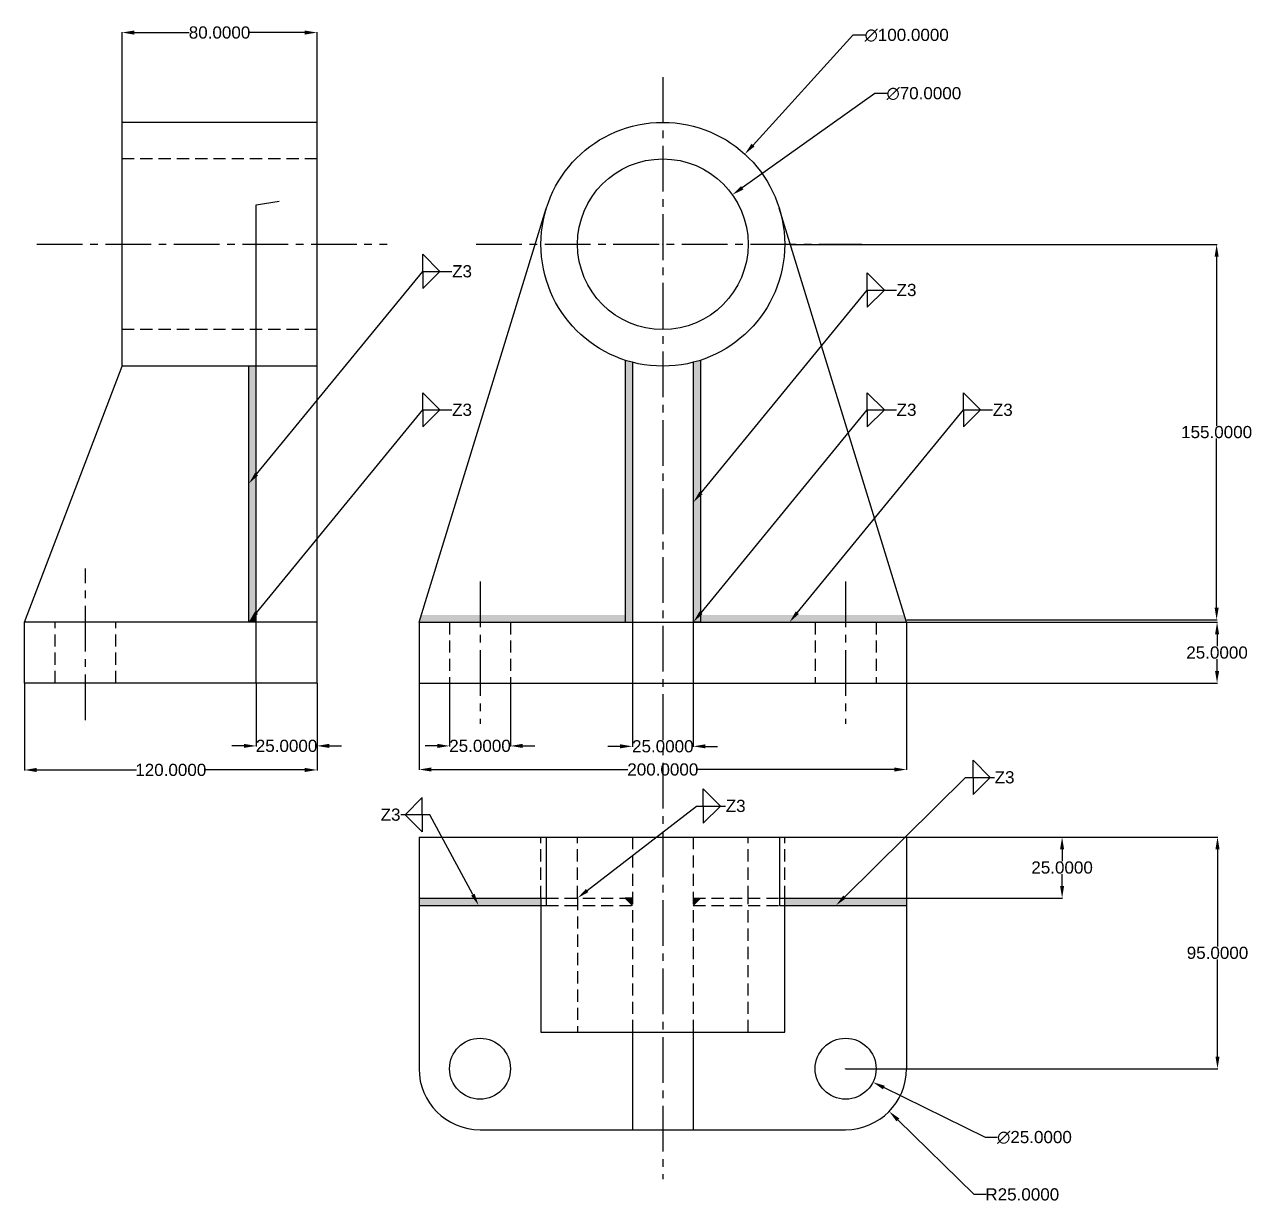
# Model space of a CAD drawing. Header units: inches. Extents: x 9 to 3869, y -675 to 528.
# Drawn here: x 1557 to 2060, y -393 to 90 of the extents above; entities that cross this region are included whole.
import ezdxf
from ezdxf import colors
from ezdxf.entities.mleader import LeaderData, LeaderLine
from ezdxf.math import Vec2, Vec3

# ---------------------------------------------------------------- set-up
doc = ezdxf.new("R2010")
doc.units = ezdxf.units.IN
doc.header["$MEASUREMENT"] = 0
doc.linetypes.add('CENTER2', pattern=[1.125, 0.75, -0.125, 0.125, -0.125])
doc.linetypes.add('HIDDEN2', pattern=[0.1875, 0.125, -0.0625])
doc.styles.get("Standard").update_dxf_attribs({"font": 'arial.ttf'})
doc.dimstyles.get("Standard").update_dxf_attribs({"dimtxt": 5, "dimasz": 5, "dimexe": 0.18, "dimexo": 0.0625, "dimgap": 0.09, "dimtad": 0, "dimtih": 1, "dimtoh": 1, "dimdec": 4, "dimzin": 0, "dimdsep": 46, "dimtxsty": 'Standard', "dimcen": 0.09, "dimadec": 0, "dimazin": 0, "dimtfac": 1, "dimtdec": 4, "dimtofl": 0, "dimtmove": 0, "dimatfit": 3, "dimfxl": 1, "dimtolj": 1, "dimtzin": 0, "dimarcsym": 0})

# ---------------------------------------------------------------- blocks, each defined once
blk = doc.blocks.new('*D85')
at = {"color": 0, "lineweight": -2, "transparency": 16777216}
for p, q in [((1718.89, -180.06), (1718.89, -215.63)), ((1918.89, -180.06), (1918.89, -215.63)), ((1723.89, -215.45), (1804.51, -215.45)), ((1913.89, -215.45), (1833.28, -215.45))]:
    blk.add_line(p, q, dxfattribs=at)
at = {"color": 0, "transparency": 16777216}
for points in [[(1723.89, -214.61), (1723.89, -216.28), (1718.89, -215.45)], [(1913.89, -214.61), (1913.89, -216.28), (1918.89, -215.45)]]:
    blk.add_solid(points, dxfattribs=at)
at = {"layer": 'Defpoints', "color": 0, "transparency": 16777216}
for p in [(1718.89, -180), (1918.89, -180), (1918.89, -215.45)]:
    blk.add_point(p, dxfattribs=at)
at = {"color": 0, "transparency": 16777216, "insert": (1818.89, -215.45), "char_height": 5, "attachment_point": 5}
blk.add_mtext('\\A1;200.0000', dxfattribs=at)
blk = doc.blocks.new('*D86')
at = {"color": 0, "lineweight": -2, "transparency": 16777216}
for p, q in [((1731.39, -180.06), (1731.39, -205.94)), ((1756.39, -180.06), (1756.39, -205.94)), ((1726.39, -205.76), (1721.39, -205.76)), ((1761.39, -205.76), (1766.39, -205.76))]:
    blk.add_line(p, q, dxfattribs=at)
at = {"color": 0, "transparency": 16777216}
for points in [[(1726.39, -204.92), (1726.39, -206.59), (1731.39, -205.76)], [(1761.39, -204.92), (1761.39, -206.59), (1756.39, -205.76)]]:
    blk.add_solid(points, dxfattribs=at)
at = {"layer": 'Defpoints', "color": 0, "transparency": 16777216}
for p in [(1731.39, -180), (1756.39, -180), (1756.39, -205.76)]:
    blk.add_point(p, dxfattribs=at)
at = {"color": 0, "transparency": 16777216, "insert": (1743.89, -205.76), "char_height": 5, "attachment_point": 5}
blk.add_mtext('\\A1;25.0000', dxfattribs=at)
blk = doc.blocks.new('*D87')
at = {"color": 0, "lineweight": -2, "transparency": 16777216}
for p, q in [((1806.39, -180.06), (1806.39, -206.12)), ((1831.39, -180.06), (1831.39, -206.12)), ((1801.39, -205.94), (1796.39, -205.94)), ((1836.39, -205.94), (1841.39, -205.94))]:
    blk.add_line(p, q, dxfattribs=at)
at = {"color": 0, "transparency": 16777216}
for points in [[(1801.39, -205.1), (1801.39, -206.77), (1806.39, -205.94)], [(1836.39, -205.1), (1836.39, -206.77), (1831.39, -205.94)]]:
    blk.add_solid(points, dxfattribs=at)
at = {"layer": 'Defpoints', "color": 0, "transparency": 16777216}
for p in [(1806.39, -180), (1831.39, -180), (1831.39, -205.94)]:
    blk.add_point(p, dxfattribs=at)
at = {"color": 0, "transparency": 16777216, "insert": (1818.89, -205.94), "char_height": 5, "attachment_point": 5}
blk.add_mtext('\\A1;25.0000', dxfattribs=at)
blk = doc.blocks.new('*D88')
at = {"color": 0, "lineweight": -2, "transparency": 16777216}
for p, q in [((1896.89, 85.72), (1855.91, 40.68)), ((1901.89, 85.72), (1896.89, 85.72)), ((1818.89, -0.09), (1818.89, 0.09)), ((1818.8, 0), (1818.98, 0))]:
    blk.add_line(p, q, dxfattribs=at)
at = {"color": 0, "transparency": 16777216}
blk.add_solid([(1855.29, 41.24), (1856.53, 40.12), (1852.54, 36.98)], dxfattribs=at)
at = {"layer": 'Defpoints', "color": 0, "transparency": 16777216}
for p in [(1852.54, 36.98), (1785.24, -36.98)]:
    blk.add_point(p, dxfattribs=at)
at = {"color": 0, "transparency": 16777216, "insert": (1918.96, 85.72), "char_height": 5, "attachment_point": 5}
blk.add_mtext('\\A1;∅100.0000', dxfattribs=at)
blk = doc.blocks.new('*D89')
at = {"color": 0, "lineweight": -2, "transparency": 16777216}
for p, q in [((1905.88, 61.78), (1851.51, 23.16)), ((1910.88, 61.78), (1905.88, 61.78)), ((1818.8, 0), (1818.98, 0)), ((1818.89, -0.09), (1818.89, 0.09))]:
    blk.add_line(p, q, dxfattribs=at)
at = {"color": 0, "transparency": 16777216}
blk.add_solid([(1851.02, 23.84), (1851.99, 22.48), (1847.43, 20.27)], dxfattribs=at)
at = {"layer": 'Defpoints', "color": 0, "transparency": 16777216}
for p in [(1847.43, 20.27), (1790.36, -20.27)]:
    blk.add_point(p, dxfattribs=at)
at = {"color": 0, "transparency": 16777216, "insert": (1926, 61.78), "char_height": 5, "attachment_point": 5}
blk.add_mtext('\\A1;∅70.0000', dxfattribs=at)
blk = doc.blocks.new('*D90')
at = {"color": 0, "lineweight": -2, "transparency": 16777216}
for p, q in [((1871.32, -0.09), (2046.29, -0.09)), ((2046.11, -5.09), (2046.11, -74.43)), ((2046.11, -149.06), (2046.11, -79.72)), ((1918.96, -154.06), (2046.29, -154.06))]:
    blk.add_line(p, q, dxfattribs=at)
at = {"color": 0, "transparency": 16777216}
for points in [[(2045.28, -5.09), (2046.95, -5.09), (2046.11, -0.09)], [(2045.28, -149.06), (2046.95, -149.06), (2046.11, -154.06)]]:
    blk.add_solid(points, dxfattribs=at)
at = {"layer": 'Defpoints', "color": 0, "transparency": 16777216}
for p in [(1871.26, -0.09), (1918.89, -154.06), (2046.11, -154.06)]:
    blk.add_point(p, dxfattribs=at)
at = {"color": 0, "transparency": 16777216, "insert": (2046.11, -77.07), "char_height": 5, "attachment_point": 5}
blk.add_mtext('\\A1;155.0000', dxfattribs=at)
blk = doc.blocks.new('*D91')
at = {"color": 0, "lineweight": -2, "transparency": 16777216}
for p, q in [((1918.96, -155), (2046.47, -155)), ((2046.29, -160), (2046.29, -164.86)), ((2046.29, -175), (2046.29, -170.14)), ((1918.96, -180), (2046.47, -180))]:
    blk.add_line(p, q, dxfattribs=at)
at = {"color": 0, "transparency": 16777216}
for points in [[(2045.46, -160), (2047.13, -160), (2046.29, -155)], [(2045.46, -175), (2047.13, -175), (2046.29, -180)]]:
    blk.add_solid(points, dxfattribs=at)
at = {"layer": 'Defpoints', "color": 0, "transparency": 16777216}
for p in [(1918.89, -155), (1918.89, -180), (2046.29, -180)]:
    blk.add_point(p, dxfattribs=at)
at = {"color": 0, "transparency": 16777216, "insert": (2046.29, -167.5), "char_height": 5, "attachment_point": 5}
blk.add_mtext('\\A1;25.0000', dxfattribs=at)
blk = doc.blocks.new('*D92')
at = {"color": 0, "lineweight": -2, "transparency": 16777216}
for p, q in [((1597.02, 50.06), (1597.02, 87.01)), ((1602.02, 86.83), (1624.61, 86.83)), ((1672.02, 86.83), (1649.43, 86.83)), ((1677.02, 50.06), (1677.02, 87.01))]:
    blk.add_line(p, q, dxfattribs=at)
at = {"color": 0, "transparency": 16777216}
for points in [[(1602.02, 87.67), (1602.02, 86), (1597.02, 86.83)], [(1672.02, 87.67), (1672.02, 86), (1677.02, 86.83)]]:
    blk.add_solid(points, dxfattribs=at)
at = {"layer": 'Defpoints', "color": 0, "transparency": 16777216}
for p in [(1677.02, 86.83), (1597.02, 50), (1677.02, 50)]:
    blk.add_point(p, dxfattribs=at)
at = {"color": 0, "transparency": 16777216, "insert": (1637.02, 86.83), "char_height": 5, "attachment_point": 5}
blk.add_mtext('\\A1;80.0000', dxfattribs=at)
blk = doc.blocks.new('*D93')
at = {"color": 0, "lineweight": -2, "transparency": 16777216}
for p, q in [((1652.02, -180.06), (1652.02, -205.94)), ((1677.02, -180.06), (1677.02, -205.94)), ((1647.02, -205.76), (1642.02, -205.76)), ((1682.02, -205.76), (1687.02, -205.76))]:
    blk.add_line(p, q, dxfattribs=at)
at = {"color": 0, "transparency": 16777216}
for points in [[(1647.02, -204.92), (1647.02, -206.59), (1652.02, -205.76)], [(1682.02, -204.92), (1682.02, -206.59), (1677.02, -205.76)]]:
    blk.add_solid(points, dxfattribs=at)
at = {"layer": 'Defpoints', "color": 0, "transparency": 16777216}
for p in [(1652.02, -180), (1677.02, -180), (1677.02, -205.76)]:
    blk.add_point(p, dxfattribs=at)
at = {"color": 0, "transparency": 16777216, "insert": (1664.52, -205.76), "char_height": 5, "attachment_point": 5}
blk.add_mtext('\\A1;25.0000', dxfattribs=at)
blk = doc.blocks.new('*D94')
at = {"color": 0, "lineweight": -2, "transparency": 16777216}
for p, q in [((1557.02, -180.06), (1557.02, -215.81)), ((1677.02, -180.06), (1677.02, -215.81)), ((1562.02, -215.63), (1602.91, -215.63)), ((1672.02, -215.63), (1631.13, -215.63))]:
    blk.add_line(p, q, dxfattribs=at)
at = {"color": 0, "transparency": 16777216}
for points in [[(1562.02, -214.79), (1562.02, -216.46), (1557.02, -215.63)], [(1672.02, -214.79), (1672.02, -216.46), (1677.02, -215.63)]]:
    blk.add_solid(points, dxfattribs=at)
at = {"layer": 'Defpoints', "color": 0, "transparency": 16777216}
for p in [(1557.02, -180), (1677.02, -180), (1677.02, -215.63)]:
    blk.add_point(p, dxfattribs=at)
at = {"color": 0, "transparency": 16777216, "insert": (1617.02, -215.63), "char_height": 5, "attachment_point": 5}
blk.add_mtext('\\A1;120.0000', dxfattribs=at)
blk = doc.blocks.new('*D95')
at = {"color": 0, "lineweight": -2, "transparency": 16777216}
for p, q in [((1918.96, -243.16), (2046.65, -243.16)), ((2046.47, -248.16), (2046.47, -288.02)), ((2046.47, -333.16), (2046.47, -293.31)), ((1893.96, -338.16), (2046.65, -338.16))]:
    blk.add_line(p, q, dxfattribs=at)
at = {"color": 0, "transparency": 16777216}
for points in [[(2045.64, -248.16), (2047.31, -248.16), (2046.47, -243.16)], [(2045.64, -333.16), (2047.31, -333.16), (2046.47, -338.16)]]:
    blk.add_solid(points, dxfattribs=at)
at = {"layer": 'Defpoints', "color": 0, "transparency": 16777216}
for p in [(1918.89, -243.16), (2046.47, -243.16), (1893.89, -338.16)]:
    blk.add_point(p, dxfattribs=at)
at = {"color": 0, "transparency": 16777216, "insert": (2046.47, -290.66), "char_height": 5, "attachment_point": 5}
blk.add_mtext('\\A1;95.0000', dxfattribs=at)
blk = doc.blocks.new('*D96')
at = {"color": 0, "lineweight": -2, "transparency": 16777216}
for p, q in [((1893.8, -338.16), (1893.98, -338.16)), ((1893.89, -338.25), (1893.89, -338.07)), ((1951.27, -366.35), (1909.6, -345.88)), ((1956.27, -366.35), (1951.27, -366.35))]:
    blk.add_line(p, q, dxfattribs=at)
at = {"color": 0, "transparency": 16777216}
blk.add_solid([(1909.97, -345.13), (1909.23, -346.63), (1905.11, -343.68)], dxfattribs=at)
at = {"layer": 'Defpoints', "color": 0, "transparency": 16777216}
for p in [(1882.67, -332.65), (1905.11, -343.68)]:
    blk.add_point(p, dxfattribs=at)
at = {"color": 0, "transparency": 16777216, "insert": (1971.39, -366.35), "char_height": 5, "attachment_point": 5}
blk.add_mtext('\\A1;∅25.0000', dxfattribs=at)
blk = doc.blocks.new('*D97')
at = {"color": 0, "lineweight": -2, "transparency": 16777216}
for p, q in [((1893.8, -338.16), (1893.98, -338.16)), ((1893.89, -338.25), (1893.89, -338.07)), ((1946.58, -389.74), (1915.33, -359.15)), ((1951.58, -389.74), (1946.58, -389.74))]:
    blk.add_line(p, q, dxfattribs=at)
at = {"color": 0, "transparency": 16777216}
blk.add_solid([(1915.92, -358.55), (1914.75, -359.75), (1911.76, -355.65)], dxfattribs=at)
at = {"layer": 'Defpoints', "color": 0, "transparency": 16777216}
for p in [(1893.89, -338.16), (1911.76, -355.65)]:
    blk.add_point(p, dxfattribs=at)
at = {"color": 0, "transparency": 16777216, "insert": (1966.38, -389.74), "char_height": 5, "attachment_point": 5}
blk.add_mtext('\\A1;R25.0000', dxfattribs=at)
blk = doc.blocks.new('*D98')
at = {"color": 0, "lineweight": -2, "transparency": 16777216}
for p, q in [((1918.96, -243.16), (1982.89, -243.16)), ((1982.71, -248.16), (1982.71, -253.02)), ((1982.71, -263.16), (1982.71, -258.31)), ((1918.96, -268.16), (1982.89, -268.16))]:
    blk.add_line(p, q, dxfattribs=at)
at = {"color": 0, "transparency": 16777216}
for points in [[(1981.88, -248.16), (1983.54, -248.16), (1982.71, -243.16)], [(1981.88, -263.16), (1983.54, -263.16), (1982.71, -268.16)]]:
    blk.add_solid(points, dxfattribs=at)
at = {"layer": 'Defpoints', "color": 0, "transparency": 16777216}
for p in [(1918.89, -243.16), (1982.71, -243.16), (1918.89, -268.16)]:
    blk.add_point(p, dxfattribs=at)
at = {"color": 0, "transparency": 16777216, "insert": (1982.71, -255.66), "char_height": 5, "attachment_point": 5}
blk.add_mtext('\\A1;25.0000', dxfattribs=at)

msp = doc.modelspace()

# ---------------------------------------------------------------- hatches: boundary and pattern name
h = msp.add_hatch(color=256)
h.dxf.hatch_style = 1
h.paths.add_polyline_path([(1652.02071, -50), (1649.02071, -50), (1649.02071, -155), (1652.02071, -152)])
h = msp.add_hatch(color=256)
h.dxf.hatch_style = 1
h.paths.add_polyline_path([(1806.39408, -48.41254, -0.015629468), (1803.39408, -47.53707), (1803.39408, -155), (1806.39408, -155)])
h.paths.add_polyline_path([(1834.39408, -47.53708, -0.015629466), (1831.39408, -48.41254), (1831.39408, -155), (1834.39408, -155)])
h = msp.add_hatch(color=256)
h.dxf.hatch_style = 1
h.paths.add_polyline_path([(1649.02071, -155), (1652.02071, -155), (1652.02071, -152)])
h = msp.add_hatch(color=256)
h.dxf.hatch_style = 1
h.paths.add_polyline_path([(1893.89408, -152), (1831.39408, -152), (1831.39408, -155), (1893.89408, -155)])
h.paths.add_polyline_path([(1917.97111, -152), (1893.89408, -152), (1893.89408, -155), (1918.89408, -155)])
h.paths.add_polyline_path([(1806.39408, -152), (1743.89408, -152), (1743.89408, -155), (1806.39408, -155)])
h.paths.add_polyline_path([(1743.89408, -152), (1719.81706, -152), (1718.89408, -155), (1743.89408, -155)])
h = msp.add_hatch(color=256)
h.dxf.hatch_style = 1
h.paths.add_polyline_path([(1768.89408, -268.16471), (1718.89408, -268.16471), (1718.89408, -271.16471), (1768.89408, -271.16471)])
h.paths.add_polyline_path([(1918.89408, -268.16471), (1868.89408, -268.16471), (1868.89408, -271.16471), (1918.89408, -271.16471)])
h = msp.add_hatch(color=256)
h.dxf.hatch_style = 1
h.paths.add_polyline_path([(1806.39408, -268.16471), (1803.39408, -268.16471), (1806.39408, -271.16471)])
h = msp.add_hatch(color=256)
h.dxf.hatch_style = 1
h.paths.add_polyline_path([(1831.39408, -268.16471), (1834.39408, -268.16471), (1831.39408, -271.16471)])

# ---------------------------------------------------------------- linework, layer by layer
at = {"color": 1, "linetype": 'CENTER2', "ltscale": 25}
for p, q in [((1818.89408, 68.53078), (1818.89408, -383.44964)), ((1562.05558, 0), (1705.76199, 0)), ((1742.3418, 0), (1900.51422, 0)), ((1582.02071, -195.19813), (1582.02071, -132.94358)), ((1743.89408, -138.37226), (1743.89408, -196.76559)), ((1893.89408, -138.37226), (1893.89408, -196.76559))]:
    msp.add_line(p, q, dxfattribs=at)
for p, q in [((1677.02071, 50), (1597.02071, 50)), ((1597.02071, -50), (1597.02071, 50)), ((1677.02071, -180), (1677.02071, 50)), ((1652.02071, 16.19553), (1661.51028, 17.60974)), ((1652.02071, -180), (1652.02071, 16.19553)), ((1718.89408, -155), (1771.07781, 14.6152)), ((1918.89408, -155), (1866.66032, 14.77791)), ((1720.42612, -11.12118), (1720.42612, -4.12118)), ((1720.42612, -4.12118), (1727.42612, -11.12118)), ((1720.42612, -11.12118), (1720.42612, -18.12118)), ((1720.42612, -18.12118), (1727.42612, -11.12118)), ((1902.79949, -18.78832), (1902.79949, -11.78832)), ((1902.79949, -11.78832), (1909.79949, -18.78832)), ((1902.79949, -18.78832), (1902.79949, -25.78832)), ((1902.79949, -25.78832), (1909.79949, -18.78832)), ((1557.02071, -155), (1597.02071, -50)), ((1677.02071, -50), (1597.02071, -50)), ((1649.02071, -155), (1649.02071, -50)), ((1803.39408, -47.53707), (1803.39408, -155)), ((1806.39408, -48.41229), (1806.39408, -180)), ((1831.39408, -48.41229), (1831.39408, -180)), ((1834.39408, -47.53708), (1834.39408, -155)), ((1720.42612, -67.93191), (1720.42612, -60.93191)), ((1720.42612, -60.93191), (1727.42612, -67.93191)), ((1902.79949, -67.93191), (1902.79949, -60.93191)), ((1902.79949, -60.93191), (1909.79949, -67.93191)), ((1902.79949, -67.93191), (1902.79949, -60.93191)), ((1902.79949, -60.93191), (1909.79949, -67.93191)), ((1942.29059, -67.93191), (1942.29059, -60.93191)), ((1942.29059, -60.93191), (1949.29059, -67.93191)), ((1720.42612, -67.93191), (1720.42612, -74.93191)), ((1720.42612, -74.93191), (1727.42612, -67.93191)), ((1902.79949, -67.93191), (1902.79949, -74.93191)), ((1902.79949, -74.93191), (1909.79949, -67.93191)), ((1902.79949, -67.93191), (1902.79949, -74.93191)), ((1902.79949, -74.93191), (1909.79949, -67.93191)), ((1942.29059, -67.93191), (1942.29059, -74.93191)), ((1942.29059, -74.93191), (1949.29059, -67.93191)), ((1677.02071, -155), (1557.02071, -155)), ((1557.02071, -180), (1557.02071, -155)), ((1649.02071, -155), (1652.02071, -152)), ((1652.02071, -155), (1649.02071, -155)), ((1652.02071, -155), (1652.02071, -152)), ((1718.89408, -155), (1918.89408, -155)), ((1718.89408, -155), (1718.89408, -180)), ((1834.39408, -155), (1831.39408, -155)), ((1918.89408, -155), (1918.89408, -180)), ((1677.02071, -180), (1557.02071, -180)), ((1718.89408, -180), (1918.89408, -180)), ((1946.17896, -218.67227), (1946.17896, -211.67227)), ((1946.17896, -211.67227), (1953.17896, -218.67227)), ((1946.17896, -218.67227), (1946.17896, -225.67227)), ((1946.17896, -225.67227), (1953.17896, -218.67227)), ((1835.49325, -230.41442), (1835.49325, -223.41442)), ((1835.49325, -223.41442), (1842.49325, -230.41442)), ((1720.1945, -226.98937), (1713.1945, -233.98937)), ((1720.1945, -233.98937), (1720.1945, -226.98937)), ((1835.49325, -230.41442), (1835.49325, -237.41442)), ((1835.49325, -237.41442), (1842.49325, -230.41442)), ((1720.1945, -240.98937), (1713.1945, -233.98937)), ((1720.1945, -233.98937), (1720.1945, -240.98937)), ((1718.89408, -243.16471), (1718.89408, -338.16471)), ((1718.89408, -243.16471), (1918.89408, -243.16471)), ((1771.07781, -243.16471), (1771.07781, -271.16471)), ((1866.71036, -243.16471), (1866.71036, -271.16471)), ((1918.89408, -243.16471), (1918.89408, -338.16471)), ((1718.89408, -268.16471), (1771.07781, -268.16471)), ((1718.89408, -271.16471), (1771.07781, -271.16471)), ((1768.89408, -268.16471), (1768.89408, -323.16471)), ((1806.39408, -268.16471), (1803.39408, -268.16471)), ((1803.39408, -268.16471), (1806.39408, -271.16471)), ((1831.39408, -268.16471), (1834.39408, -268.16471)), ((1834.39408, -268.16471), (1831.39408, -271.16471)), ((1866.71036, -268.16471), (1918.89408, -268.16471)), ((1866.71036, -271.16471), (1918.89408, -271.16471)), ((1868.89408, -323.16471), (1868.89408, -268.16471)), ((1768.89408, -323.16471), (1868.89408, -323.16471)), ((1806.39408, -323.16471), (1806.39408, -363.16471)), ((1831.39408, -323.16471), (1831.39408, -363.16471)), ((1743.89408, -363.16471), (1893.89408, -363.16471))]:
    msp.add_line(p, q)
at = {"linetype": 'HIDDEN2', "ltscale": 40}
for p, q in [((1677.02071, 35), (1597.02071, 35)), ((1677.02071, -35), (1597.02071, -35)), ((1569.52071, -180), (1569.52071, -155)), ((1594.52071, -180), (1594.52071, -155)), ((1731.39408, -155), (1731.39408, -180)), ((1756.39408, -155), (1756.39408, -180)), ((1881.39408, -155), (1881.39408, -180)), ((1906.39408, -155), (1906.39408, -180)), ((1768.89408, -268.16471), (1768.89408, -243.16471)), ((1783.89408, -268.16471), (1783.89408, -243.16471)), ((1806.39408, -243.16471), (1806.39408, -323.16471)), ((1831.39408, -243.16471), (1831.39408, -323.16471)), ((1853.89408, -268.16471), (1853.89408, -243.16471)), ((1868.89408, -268.16471), (1868.89408, -243.16471)), ((1771.07781, -268.16471), (1806.39408, -268.16471)), ((1771.07781, -271.16471), (1806.39408, -271.16471)), ((1783.89408, -268.16471), (1783.89408, -323.16471)), ((1831.39408, -268.16471), (1866.71036, -268.16471)), ((1831.39408, -271.16471), (1866.71036, -271.16471)), ((1853.89408, -323.16471), (1853.89408, -268.16471))]:
    msp.add_line(p, q, dxfattribs=at)
for centre, radius in [((1818.8941, -0.00025), 50), ((1818.89408, 0), 35), ((1743.89408, -338.16471), 12.5), ((1893.89408, -338.16471), 12.5)]:
    msp.add_circle(centre, radius)
for centre, start, end in [((1743.89408, -338.16471), 180, 270), ((1893.89408, -338.16471), 270, 0)]:
    msp.add_arc(centre, 25, start, end)

# ---------------------------------------------------------------- dimensions: what is measured, and where the dimension line sits
at = {"color": 3}
for base, p1, p2, picture, middle in [((1677.02071, 86.83272), (1597.02071, 50), (1677.02071, 50), '*D92', (1637.02071, 86.83272)), ((1677.02071, -215.62767), (1557.02071, -180), (1677.02071, -180), '*D94', (1617.02071, -215.62767)), ((1677.02071, -205.75623), (1652.02071, -180), (1677.02071, -180), '*D93', (1664.52071, -205.75623)), ((1831.39408, -205.93623), (1806.39408, -180), (1831.39408, -180), '*D87', (1818.89408, -205.93623))]:
    dim = msp.add_linear_dim(base=base, p1=p1, p2=p2, dimstyle='Standard', dxfattribs=at)
    dim.commit()
    dim.dimension.update_dxf_attribs({"geometry": picture, "text_midpoint": middle})
for p1, p2, picture, middle in [((1785.24322, -36.98158), (1852.54497, 36.98108), '*D88', (1918.95642, 85.71681)), ((1790.35914, -20.26714), (1847.42903, 20.26714), '*D89', (1926.00054, 61.78102)), ((1882.67487, -332.65298), (1905.1133, -343.67645), '*D96', (1971.3888, -366.35038))]:
    dim = msp.add_diameter_dim_2p(p1=p1, p2=p2, dimstyle='Standard', dxfattribs=at)
    dim.commit()
    dim.dimension.update_dxf_attribs({"geometry": picture, "text_midpoint": middle, "dimtype": 163})
dim = msp.add_linear_dim(base=(2046.11362, -154.05587), p1=(1871.26015, -0.09), p2=(1918.89408, -154.05587), angle=90, text='155.0000', dimstyle='Standard', dxfattribs=at)
dim.commit()
dim.dimension.update_dxf_attribs({"geometry": '*D90', "text_midpoint": (2046.11362, -77.07293)})
for base, p1, p2, picture, middle in [((2046.29362, -180), (1918.89408, -155), (1918.89408, -180), '*D91', (2046.29362, -167.5)), ((2046.47362, -243.16471), (1893.89408, -338.16471), (1918.89408, -243.16471), '*D95', (2046.47362, -290.66471)), ((1982.70859, -243.16471), (1918.89408, -268.16471), (1918.89408, -243.16471), '*D98', (1982.70859, -255.66471))]:
    dim = msp.add_linear_dim(base=base, p1=p1, p2=p2, angle=90, dimstyle='Standard', dxfattribs=at)
    dim.commit()
    dim.dimension.update_dxf_attribs({"geometry": picture, "text_midpoint": middle})
for base, p1, p2, picture, middle in [((1918.89408, -215.44767), (1718.89408, -180), (1918.89408, -180), '*D85', (1818.89408, -215.44767)), ((1756.39408, -205.75623), (1731.39408, -180), (1756.39408, -180), '*D86', (1743.89408, -205.75623))]:
    dim = msp.add_linear_dim(base=base, p1=p1, p2=p2, dimstyle='Standard', dxfattribs=at)
    dim.commit()
    dim.dimension.update_dxf_attribs({"geometry": picture, "text_midpoint": middle, "dimtype": 160})
dim = msp.add_radius_dim(center=(1893.89408, -338.16471), mpoint=(1911.76006, -355.65205), dimstyle='Standard', dxfattribs=at)
dim.commit()
dim.dimension.update_dxf_attribs({"geometry": '*D97', "text_midpoint": (1966.3785, -389.73748), "dimtype": 164})

# ---------------------------------------------------------------- leaders
at = {"ltscale": 100}
ml = msp.add_multileader_mtext('Standard', dxfattribs=at)
ml.set_content('Z3', color=256)
ml.set_leader_properties()
ml.build(insert=Vec2(0, 0))
ml.multileader.update_dxf_attribs({"dogleg_length": 0.36, "arrow_head_size": 5})
ctx = ml.context
ctx.base_point, ctx.char_height, ctx.arrow_head_size, ctx.landing_gap_size, ctx.plane_origin = Vec3(1732.35608, -11.12118), 5, 5, 0.09, Vec3(1649.02071, -98.18926)
notes = []
notes.append((ctx, [(0, (1, 1, 0), (1720.42612, -11.12118), (1, 0), 11.92997, [(0, [(1649.02071, -98.18926)], 0, [])])]))
ctx.mtext.insert, ctx.mtext.flow_direction = Vec3(1732.44608, -8.57684), 5
ml = msp.add_multileader_mtext('Standard', dxfattribs=at)
ml.set_content('Z3', color=256)
ml.set_leader_properties()
ml.build(insert=Vec2(0, 0))
ml.multileader.update_dxf_attribs({"dogleg_length": 0.36, "arrow_head_size": 5})
ctx = ml.context
ctx.base_point, ctx.char_height, ctx.arrow_head_size, ctx.landing_gap_size, ctx.plane_origin = Vec3(1914.72946, -18.78832), 5, 5, 0.09, Vec3(1831.39408, -105.8564)
notes.append((ctx, [(0, (1, 1, 0), (1902.79949, -18.78832), (1, 0), 11.92997, [(0, [(1831.39408, -105.8564)], 0, [])])]))
ctx.mtext.insert, ctx.mtext.flow_direction = Vec3(1914.81946, -16.24398), 5
ml = msp.add_multileader_mtext('Standard', dxfattribs=at)
ml.set_content('Z3', color=256)
ml.set_leader_properties()
ml.build(insert=Vec2(0, 0))
ml.multileader.update_dxf_attribs({"dogleg_length": 0.36, "arrow_head_size": 5})
ctx = ml.context
ctx.base_point, ctx.char_height, ctx.arrow_head_size, ctx.landing_gap_size, ctx.plane_origin = Vec3(1732.35608, -67.93191), 5, 5, 0.09, Vec3(1649.02071, -155)
notes.append((ctx, [(0, (1, 1, 0), (1720.42612, -67.93191), (1, 0), 11.92997, [(0, [(1649.02071, -155)], 0, [])])]))
ctx.mtext.insert, ctx.mtext.flow_direction = Vec3(1732.44608, -65.38757), 5
ml = msp.add_multileader_mtext('Standard', dxfattribs=at)
ml.set_content('Z3', color=256)
ml.set_leader_properties()
ml.build(insert=Vec2(0, 0))
ml.multileader.update_dxf_attribs({"dogleg_length": 0.36, "arrow_head_size": 5})
ctx = ml.context
ctx.base_point, ctx.char_height, ctx.arrow_head_size, ctx.landing_gap_size, ctx.plane_origin = Vec3(1914.72946, -67.93191), 5, 5, 0.09, Vec3(1831.39408, -155)
notes.append((ctx, [(0, (1, 1, 0), (1902.79949, -67.93191), (1, 0), 11.92997, [(0, [(1831.39408, -155)], 0, [])])]))
ctx.mtext.insert, ctx.mtext.flow_direction = Vec3(1914.81946, -65.38757), 5
ml = msp.add_multileader_mtext('Standard', dxfattribs=at)
ml.set_content('Z3', color=256)
ml.set_leader_properties()
ml.build(insert=Vec2(0, 0))
ml.multileader.update_dxf_attribs({"dogleg_length": 0.36, "arrow_head_size": 5})
ctx = ml.context
ctx.base_point, ctx.char_height, ctx.arrow_head_size, ctx.landing_gap_size, ctx.plane_origin = Vec3(1914.72946, -67.93191), 5, 5, 0.09, Vec3(1831.39408, -155)
notes.append((ctx, [(0, (1, 1, 0), (1902.79949, -67.93191), (1, 0), 11.92997, [(0, [(1831.39408, -155)], 0, [])])]))
ctx.mtext.insert, ctx.mtext.flow_direction = Vec3(1914.81946, -65.38757), 5
ml = msp.add_multileader_mtext('Standard', dxfattribs=at)
ml.set_content('Z3', color=256)
ml.set_leader_properties()
ml.build(insert=Vec2(0, 0))
ml.multileader.update_dxf_attribs({"dogleg_length": 0.36, "arrow_head_size": 5})
ctx = ml.context
ctx.base_point, ctx.char_height, ctx.arrow_head_size, ctx.landing_gap_size, ctx.plane_origin = Vec3(1954.22055, -67.93191), 5, 5, 0.09, Vec3(1870.88518, -155)
notes.append((ctx, [(0, (1, 1, 0), (1942.29059, -67.93191), (1, 0), 11.92997, [(0, [(1870.88518, -155)], 0, [])])]))
ctx.mtext.insert, ctx.mtext.flow_direction = Vec3(1954.31055, -65.38757), 5
ml = msp.add_multileader_mtext('Standard', dxfattribs=at)
ml.set_content('Z3', color=256)
ml.set_leader_properties()
ml.build(insert=Vec2(0, 0))
ml.multileader.update_dxf_attribs({"dogleg_length": 0.36, "arrow_head_size": 5})
ctx = ml.context
ctx.base_point, ctx.char_height, ctx.arrow_head_size, ctx.landing_gap_size, ctx.plane_origin = Vec3(1954.94634, -218.67227), 5, 5, 0.09, Vec3(1889.97764, -271.16471)
notes.append((ctx, [(0, (1, 1, 0), (1943.01637, -218.67227), (1, 0), 11.92997, [(0, [(1889.97764, -271.16471)], 0, [])])]))
ctx.mtext.insert, ctx.mtext.flow_direction = Vec3(1955.03634, -216.12793), 5
ml = msp.add_multileader_mtext('Standard', dxfattribs=at)
ml.set_content('Z3', color=256)
ml.set_leader_properties()
ml.build(insert=Vec2(0, 0))
ml.multileader.update_dxf_attribs({"dogleg_length": 0.36, "arrow_head_size": 5})
ctx = ml.context
ctx.base_point, ctx.char_height, ctx.arrow_head_size, ctx.landing_gap_size, ctx.plane_origin = Vec3(1703.49153, -233.98937), 5, 5, 0.09, Vec3(1743.33213, -271.16471)
ctx.text_align_type = 2
notes.append((ctx, [(1, (1, 1, 0), (1723.29591, -233.98937), (-1, 0), 11.92997, [(0, [(1743.33213, -271.16471)], 0, [])])]))
ctx.mtext.insert, ctx.mtext.alignment, ctx.mtext.flow_direction = Vec3(1711.27594, -231.44503), 3, 5
ml = msp.add_multileader_mtext('Standard', dxfattribs=at)
ml.set_content('Z3', color=256)
ml.set_leader_properties()
ml.build(insert=Vec2(0, 0))
ml.multileader.update_dxf_attribs({"dogleg_length": 0.36, "arrow_head_size": 5})
ctx = ml.context
ctx.base_point, ctx.char_height, ctx.arrow_head_size, ctx.landing_gap_size, ctx.plane_origin = Vec3(1844.61106, -230.41442), 5, 5, 0.09, Vec3(1783.89408, -268.16471)
notes.append((ctx, [(0, (1, 1, 0), (1832.68109, -230.41442), (1, 0), 11.92997, [(0, [(1783.89408, -268.16471)], 0, [])])]))
ctx.mtext.insert, ctx.mtext.flow_direction = Vec3(1844.70106, -227.87009), 5
for ctx, leaders in notes:
    for number, flags, end, landing, length, lines in leaders:
        leader = LeaderData()
        leader.index, (leader.has_last_leader_line, leader.has_dogleg_vector, leader.attachment_direction) = number, flags
        leader.last_leader_point, leader.dogleg_vector, leader.dogleg_length = Vec3(end), Vec3(landing), length
        for number, points, colour, breaks in lines:
            line = LeaderLine()
            line.index, line.vertices, line.color, line.breaks = number, Vec3.list(points), colors.encode_raw_color(colour), breaks
            leader.lines.append(line)
        ctx.leaders.append(leader)

doc.saveas('drawing.dxf')
